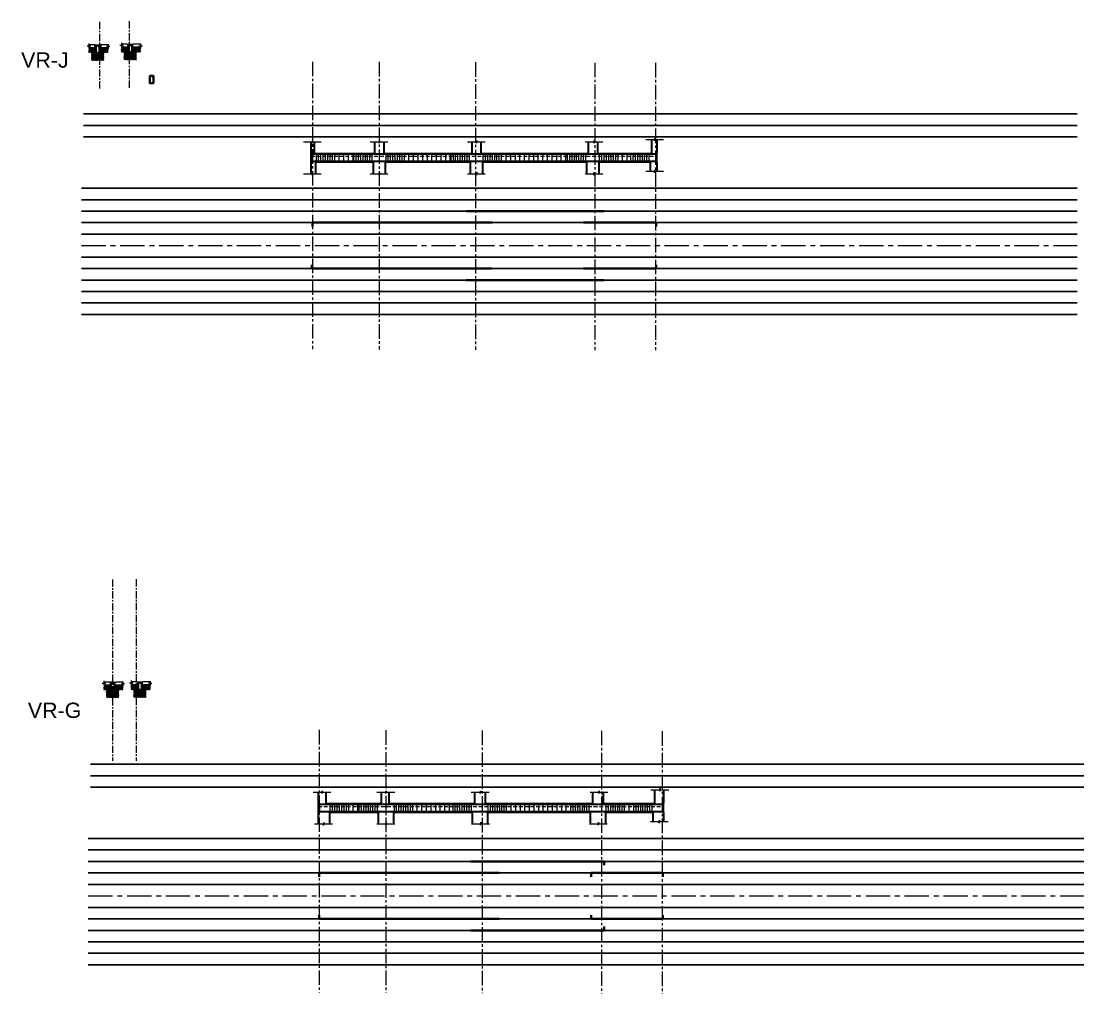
# Model space of a CAD drawing. Header units: millimetres. Extents: x 1130 to 2176, y -195 to 376.
# Drawn here: x 1978.2 to 2047.6, y 266.1 to 329.6 of the extents above; entities that cross this region are included whole.
import ezdxf

# ---------------------------------------------------------------- set-up
doc = ezdxf.new("R2010")
doc.units = ezdxf.units.MM
for name, pattern in [('AXES', [50.8, 31.75, -6.35, 6.35, -6.35]), ('CENTER2', [28.575, 19.05, -3.175, 3.175, -3.175]), ('HIDDEN', [0.375, 0.25, -0.125])]:
    doc.linetypes.add(name, pattern=pattern)
doc.layers.add('A- TEXTO 1', color=7, linetype='Continuous')
for name, color, linetype, lineweight in [('EDIS-BORDE DE LOSA', 3, 'Continuous', 9), ('EDIS-COLUMNAS SOTANO', 7, 'Continuous', 40), ('EDIS-CONCRETO BAJA RESIST', 8, 'Continuous', 9), ('EDIS-EJES COLUMNAS', 9, 'CENTER2', 15), ('EDIS-ESTRIBOS', 3, 'Continuous', 15), ('EDIS-PEDESTALES', 4, 'Continuous', 13), ('EDIS-PL-DIMENSION', 8, 'Continuous', 13), ('EDIS-REFUERZOS', 6, 'Continuous', 30), ('EDIS-REFUERZOS DETALLES', 7, 'Continuous', 40), ('EDIS-TIERRA', 8, 'Continuous', 13), ('EDIS-VIGAS RIOSTRAS', 6, 'Continuous', 13), ('Est-PL-DIMENSION', 8, 'Continuous', 13)]:
    doc.layers.add(name, color=color, linetype=linetype, lineweight=lineweight)
doc.layers.add('EDIS-VIEWPOTS', color=8, linetype='Continuous', plot=False)
doc.styles.add('style1', font='arial.ttf', dxfattribs={"height": 0.2})

# ---------------------------------------------------------------- blocks, each defined once
blk = doc.blocks.new('*U442')
at = {"layer": 'EDIS-ESTRIBOS', "linetype": 'ByBlock'}
blk.add_line((0, -0.2375), (0, 0.2375), dxfattribs=at)
blk = doc.blocks.new('*U443')
at = {"layer": 'EDIS-PL-DIMENSION', "color": 0, "linetype": 'ByBlock', "lineweight": -2, "transparency": 16777216}
for p in [(1997.435, 320.704), (1997.585, 320.704), (1997.735, 320.704), (1997.885, 320.704), (1998.035, 320.704), (1998.185, 320.704), (1998.335, 320.704), (1998.485, 320.704), (1998.635, 320.704)]:
    blk.add_blockref('*U442', p, dxfattribs=at)
blk = doc.blocks.new('*U445')
at = {"layer": 'EDIS-ESTRIBOS', "linetype": 'ByBlock'}
blk.add_line((0, -0.2375), (0, 0.2375), dxfattribs=at)
blk = doc.blocks.new('*U444')
at = {"layer": 'EDIS-PL-DIMENSION', "color": 0, "linetype": 'ByBlock', "lineweight": -2, "transparency": 16777216}
for p in [(1997.435, 320.704), (1997.585, 320.704), (1997.735, 320.704), (1997.885, 320.704), (1998.035, 320.704), (1998.185, 320.704), (1998.335, 320.704), (1998.485, 320.704), (1998.635, 320.704)]:
    blk.add_blockref('*U445', p, dxfattribs=at)
blk = doc.blocks.new('*U447')
at = {"layer": 'EDIS-ESTRIBOS', "linetype": 'ByBlock'}
blk.add_line((0, -0.2375), (0, 0.2375), dxfattribs=at)
blk = doc.blocks.new('*U446')
at = {"layer": 'EDIS-PL-DIMENSION', "color": 0, "linetype": 'ByBlock', "lineweight": -2, "transparency": 16777216}
for p in [(1997.435, 320.704), (1997.585, 320.704), (1997.735, 320.704), (1997.885, 320.704), (1998.035, 320.704), (1998.185, 320.704), (1998.335, 320.704), (1998.485, 320.704), (1998.635, 320.704)]:
    blk.add_blockref('*U447', p, dxfattribs=at)
blk = doc.blocks.new('*U449')
at = {"layer": 'EDIS-ESTRIBOS', "linetype": 'ByBlock'}
blk.add_line((0, -0.2375), (0, 0.2375), dxfattribs=at)
blk = doc.blocks.new('*U448')
at = {"layer": 'EDIS-PL-DIMENSION', "color": 0, "linetype": 'ByBlock', "lineweight": -2, "transparency": 16777216}
for p in [(1997.435, 320.704), (1997.585, 320.704), (1997.735, 320.704), (1997.885, 320.704), (1998.035, 320.704), (1998.185, 320.704), (1998.335, 320.704), (1998.485, 320.704), (1998.635, 320.704)]:
    blk.add_blockref('*U449', p, dxfattribs=at)
blk = doc.blocks.new('*U451')
at = {"layer": 'EDIS-ESTRIBOS', "linetype": 'ByBlock'}
blk.add_line((0, -0.2375), (0, 0.2375), dxfattribs=at)
blk = doc.blocks.new('*U450')
at = {"layer": 'EDIS-PL-DIMENSION', "color": 0, "linetype": 'ByBlock', "lineweight": -2, "transparency": 16777216}
for p in [(1997.435, 320.704), (1997.585, 320.704), (1997.735, 320.704), (1997.885, 320.704), (1998.035, 320.704), (1998.185, 320.704), (1998.335, 320.704), (1998.485, 320.704), (1998.635, 320.704)]:
    blk.add_blockref('*U451', p, dxfattribs=at)
blk = doc.blocks.new('*U453')
at = {"layer": 'EDIS-ESTRIBOS', "linetype": 'ByBlock'}
blk.add_line((0, -0.2375), (0, 0.2375), dxfattribs=at)
blk = doc.blocks.new('*U452')
at = {"layer": 'EDIS-PL-DIMENSION', "color": 0, "linetype": 'ByBlock', "lineweight": -2, "transparency": 16777216}
for p in [(1997.435, 320.704), (1997.585, 320.704), (1997.735, 320.704), (1997.885, 320.704), (1998.035, 320.704), (1998.185, 320.704), (1998.335, 320.704), (1998.485, 320.704), (1998.635, 320.704)]:
    blk.add_blockref('*U453', p, dxfattribs=at)
blk = doc.blocks.new('*U455')
at = {"layer": 'EDIS-ESTRIBOS', "linetype": 'ByBlock'}
blk.add_line((0, -0.2375), (0, 0.2375), dxfattribs=at)
blk = doc.blocks.new('*U454')
at = {"layer": 'EDIS-PL-DIMENSION', "color": 0, "linetype": 'ByBlock', "lineweight": -2, "transparency": 16777216}
for p in [(1997.435, 320.704), (1997.585, 320.704), (1997.735, 320.704), (1997.885, 320.704), (1998.035, 320.704), (1998.185, 320.704), (1998.335, 320.704), (1998.485, 320.704), (1998.635, 320.704)]:
    blk.add_blockref('*U455', p, dxfattribs=at)
blk = doc.blocks.new('*U457')
at = {"layer": 'EDIS-ESTRIBOS', "linetype": 'ByBlock'}
blk.add_line((0, -0.2375), (0, 0.2375), dxfattribs=at)
blk = doc.blocks.new('*U456')
at = {"layer": 'EDIS-PL-DIMENSION', "color": 0, "linetype": 'ByBlock', "lineweight": -2, "transparency": 16777216}
for p in [(1997.435, 320.704), (1997.585, 320.704), (1997.735, 320.704), (1997.885, 320.704), (1998.035, 320.704), (1998.185, 320.704), (1998.335, 320.704), (1998.485, 320.704), (1998.635, 320.704)]:
    blk.add_blockref('*U457', p, dxfattribs=at)
blk = doc.blocks.new('*U459')
at = {"layer": 'EDIS-ESTRIBOS', "linetype": 'ByBlock'}
blk.add_line((0, -0.2375), (0, 0.2375), dxfattribs=at)
blk = doc.blocks.new('*U458')
at = {"layer": 'EDIS-PL-DIMENSION', "color": 0, "linetype": 'ByBlock', "lineweight": -2, "transparency": 16777216}
for p in [(1997.435, 320.704), (1997.585, 320.704), (1997.735, 320.704), (1997.885, 320.704), (1998.035, 320.704), (1998.185, 320.704), (1998.335, 320.704), (1998.485, 320.704), (1998.635, 320.704)]:
    blk.add_blockref('*U459', p, dxfattribs=at)
blk = doc.blocks.new('*U495')
at = {"layer": 'EDIS-ESTRIBOS', "linetype": 'ByBlock'}
blk.add_line((0, -0.2375), (0, 0.2375), dxfattribs=at)
blk = doc.blocks.new('*U494')
at = {"layer": 'EDIS-PL-DIMENSION', "color": 0, "linetype": 'ByBlock', "lineweight": -2, "transparency": 16777216}
for p in [(1997.435, 320.704), (1997.585, 320.704), (1997.735, 320.704), (1997.885, 320.704), (1998.035, 320.704), (1998.185, 320.704), (1998.335, 320.704), (1998.485, 320.704), (1998.635, 320.704)]:
    blk.add_blockref('*U495', p, dxfattribs=at)
blk = doc.blocks.new('*U497')
at = {"layer": 'EDIS-ESTRIBOS', "linetype": 'ByBlock'}
blk.add_line((0, -0.2375), (0, 0.2375), dxfattribs=at)
blk = doc.blocks.new('*U496')
at = {"layer": 'EDIS-PL-DIMENSION', "color": 0, "linetype": 'ByBlock', "lineweight": -2, "transparency": 16777216}
for p in [(1997.435, 320.704), (1997.585, 320.704), (1997.735, 320.704), (1997.885, 320.704), (1998.035, 320.704), (1998.185, 320.704), (1998.335, 320.704), (1998.485, 320.704), (1998.635, 320.704)]:
    blk.add_blockref('*U497', p, dxfattribs=at)
blk = doc.blocks.new('*U499')
at = {"layer": 'EDIS-ESTRIBOS', "linetype": 'ByBlock'}
blk.add_line((0, -0.2375), (0, 0.2375), dxfattribs=at)
blk = doc.blocks.new('*U498')
at = {"layer": 'EDIS-PL-DIMENSION', "color": 0, "linetype": 'ByBlock', "lineweight": -2, "transparency": 16777216}
for p in [(1997.435, 320.704), (1997.585, 320.704), (1997.735, 320.704), (1997.885, 320.704), (1998.035, 320.704), (1998.185, 320.704), (1998.335, 320.704), (1998.485, 320.704), (1998.635, 320.704)]:
    blk.add_blockref('*U499', p, dxfattribs=at)
blk = doc.blocks.new('*U501')
at = {"layer": 'EDIS-ESTRIBOS', "linetype": 'ByBlock'}
blk.add_line((0, -0.2375), (0, 0.2375), dxfattribs=at)
blk = doc.blocks.new('*U500')
at = {"layer": 'EDIS-PL-DIMENSION', "color": 0, "linetype": 'ByBlock', "lineweight": -2, "transparency": 16777216}
for p in [(1997.435, 320.704), (1997.585, 320.704), (1997.735, 320.704), (1997.885, 320.704), (1998.035, 320.704), (1998.185, 320.704), (1998.335, 320.704), (1998.485, 320.704), (1998.635, 320.704)]:
    blk.add_blockref('*U501', p, dxfattribs=at)
blk = doc.blocks.new('*U574')
at = {"layer": 'EDIS-ESTRIBOS', "linetype": 'ByBlock'}
blk.add_line((0, -0.2375), (0, 0.2375), dxfattribs=at)
blk = doc.blocks.new('*U575')
at = {"layer": 'EDIS-PL-DIMENSION', "color": 0, "linetype": 'ByBlock', "lineweight": -2, "transparency": 16777216}
for p in [(1999.549, 278.211), (1999.849, 278.211), (2000.149, 278.211)]:
    blk.add_blockref('*U574', p, dxfattribs=at)
blk = doc.blocks.new('*U576')
at = {"layer": 'EDIS-ESTRIBOS', "linetype": 'ByBlock'}
blk.add_line((0, -0.238), (0, 0.237), dxfattribs=at)
blk = doc.blocks.new('*U577')
at = {"layer": 'EDIS-PL-DIMENSION', "color": 0, "linetype": 'ByBlock', "lineweight": -2, "transparency": 16777216}
for p in [(2003.733, 278.211), (2004.033, 278.211), (2004.333, 278.211), (2004.633, 278.211), (2004.933, 278.211), (2005.233, 278.211), (2005.533, 278.211), (2005.833, 278.211), (2006.133, 278.211)]:
    blk.add_blockref('*U576', p, dxfattribs=at)
blk = doc.blocks.new('*U578')
at = {"layer": 'EDIS-ESTRIBOS', "linetype": 'ByBlock'}
blk.add_line((0, -0.2375), (0, 0.2375), dxfattribs=at)
blk = doc.blocks.new('*U579')
at = {"layer": 'EDIS-PL-DIMENSION', "color": 0, "linetype": 'ByBlock', "lineweight": -2, "transparency": 16777216}
for p in [(2009.864, 278.211), (2010.164, 278.211), (2010.464, 278.211), (2010.764, 278.211), (2011.064, 278.211), (2011.364, 278.211), (2011.664, 278.211), (2011.964, 278.211), (2012.264, 278.211), (2012.564, 278.211), (2012.864, 278.211), (2013.164, 278.211), (2013.464, 278.211), (2013.764, 278.211), (2014.064, 278.211)]:
    blk.add_blockref('*U578', p, dxfattribs=at)
blk = doc.blocks.new('*U581')
at = {"layer": 'EDIS-ESTRIBOS', "linetype": 'ByBlock'}
blk.add_line((0, -0.2375), (0, 0.2375), dxfattribs=at)
blk = doc.blocks.new('*U580')
at = {"layer": 'EDIS-PL-DIMENSION', "color": 0, "linetype": 'ByBlock', "lineweight": -2, "transparency": 16777216}
for p in [(1997.435, 320.704), (1997.585, 320.704), (1997.735, 320.704), (1997.885, 320.704), (1998.035, 320.704), (1998.185, 320.704), (1998.335, 320.704), (1998.485, 320.704), (1998.635, 320.704)]:
    blk.add_blockref('*U581', p, dxfattribs=at)
blk = doc.blocks.new('*U583')
at = {"layer": 'EDIS-ESTRIBOS', "linetype": 'ByBlock'}
blk.add_line((0, -0.2375), (0, 0.2375), dxfattribs=at)
blk = doc.blocks.new('*U582')
at = {"layer": 'EDIS-PL-DIMENSION', "color": 0, "linetype": 'ByBlock', "lineweight": -2, "transparency": 16777216}
for p in [(1997.435, 320.704), (1997.585, 320.704), (1997.735, 320.704), (1997.885, 320.704), (1998.035, 320.704), (1998.185, 320.704), (1998.335, 320.704), (1998.485, 320.704), (1998.635, 320.704)]:
    blk.add_blockref('*U583', p, dxfattribs=at)
blk = doc.blocks.new('*U585')
at = {"layer": 'EDIS-ESTRIBOS', "linetype": 'ByBlock'}
blk.add_line((0, -0.2375), (0, 0.2375), dxfattribs=at)
blk = doc.blocks.new('*U584')
at = {"layer": 'EDIS-PL-DIMENSION', "color": 0, "linetype": 'ByBlock', "lineweight": -2, "transparency": 16777216}
for p in [(1997.435, 320.704), (1997.585, 320.704), (1997.735, 320.704), (1997.885, 320.704), (1998.035, 320.704), (1998.185, 320.704), (1998.335, 320.704), (1998.485, 320.704), (1998.635, 320.704)]:
    blk.add_blockref('*U585', p, dxfattribs=at)
blk = doc.blocks.new('*U586')
at = {"layer": 'EDIS-ESTRIBOS', "linetype": 'ByBlock'}
blk.add_line((0, -0.238), (0, 0.237), dxfattribs=at)
blk = doc.blocks.new('*U587')
at = {"layer": 'EDIS-PL-DIMENSION', "color": 0, "linetype": 'ByBlock', "lineweight": -2, "transparency": 16777216}
for p in [(1998.635, 320.704), (1998.935, 320.704), (1999.235, 320.704), (1999.535, 320.704), (1999.835, 320.704)]:
    blk.add_blockref('*U586', p, dxfattribs=at)
blk = doc.blocks.new('*U588')
at = {"layer": 'EDIS-ESTRIBOS', "linetype": 'ByBlock'}
blk.add_line((0, -0.238), (0, 0.237), dxfattribs=at)
blk = doc.blocks.new('*U589')
at = {"layer": 'EDIS-PL-DIMENSION', "color": 0, "linetype": 'ByBlock', "lineweight": -2, "transparency": 16777216}
for p in [(2003.187, 320.704), (2003.487, 320.704), (2003.787, 320.704), (2004.087, 320.704), (2004.387, 320.704), (2004.687, 320.704), (2004.987, 320.704), (2005.287, 320.704), (2005.587, 320.704), (2005.887, 320.704), (2006.187, 320.704)]:
    blk.add_blockref('*U588', p, dxfattribs=at)
blk = doc.blocks.new('*U590')
at = {"layer": 'EDIS-ESTRIBOS', "linetype": 'ByBlock'}
blk.add_line((0, -0.245), (0, 0.237), dxfattribs=at)
blk = doc.blocks.new('*U591')
at = {"layer": 'EDIS-PL-DIMENSION', "color": 0, "linetype": 'ByBlock', "lineweight": -2, "transparency": 16777216}
for p in [(2009.537, 320.704), (2009.837, 320.704), (2010.137, 320.704), (2010.437, 320.704), (2010.737, 320.704), (2011.037, 320.704), (2011.337, 320.704), (2011.637, 320.704), (2011.937, 320.704), (2012.237, 320.704), (2012.537, 320.704), (2012.837, 320.704), (2013.137, 320.704), (2013.437, 320.704), (2013.737, 320.704)]:
    blk.add_blockref('*U590', p, dxfattribs=at)
blk = doc.blocks.new('*U592')
at = {"layer": 'EDIS-ESTRIBOS', "linetype": 'ByBlock'}
blk.add_line((0, -0.2375), (0, 0.2375), dxfattribs=at)
blk = doc.blocks.new('*U593')
at = {"layer": 'EDIS-PL-DIMENSION', "color": 0, "linetype": 'ByBlock', "lineweight": -2, "transparency": 16777216}
for p in [(2017.143, 320.704), (2017.443, 320.704), (2017.743, 320.704)]:
    blk.add_blockref('*U592', p, dxfattribs=at)

msp = doc.modelspace()

# ---------------------------------------------------------------- hatches: boundary and pattern name
at = {"layer": 'EDIS-CONCRETO BAJA RESIST'}
h = msp.add_hatch(dxfattribs=at)
h.set_pattern_fill('AR-CONC', color=256, scale=0.00065)
h.set_pattern_definition([(50, (0, -0.21715), (0.118420035, -0.0103604056), [0.0123825, -0.1362075]), (355, (0, -0.21715), (-0.022908224, 0.1241869494), [0.009906, -0.10896638]), (100.451445, (0.00987, -0.21802), (0.0955118106, 0.113826539), [0.010523506, -0.115758659]), (46.1842, (0, -0.18413), (0.176201377, -0.027327513), [0.01857375, -0.20431125]), (96.635558, (0.01468, -0.18641), (0.154312687, 0.160826981), [0.015785265, -0.173638145]), (351.184151, (0, -0.18413), (0.154312687, 0.160826981), [0.014858979, -0.163448826]), (21, (0.01651, -0.19239), (0.0985493543, -0.066472379), [0.0123825, -0.1362075]), (326, (0.01651, -0.19239), (0.0401713184, 0.119722178), [0.009906, -0.108966]), (71.451445, (0.02472, -0.19793), (0.1387206725, 0.0532498), [0.010523506, -0.1157584594]), (37.5, (0, -0.217154), (0.0020075921, 0.0549607753), [0, -0.1076452, 0, -0.110617, 0, -0.10937875]), (7.5, (0, -0.217154), (0.0434327806, 0.0651173736), [0, -0.0630682, 0, -0.1051687, 0, -0.04168775]), (327.5, (-0.036817, -0.217154), (0.0881338869, -0.0037236836), [0, -0.041275, 0, -0.128778, 0, -0.1708785]), (317.5, (-0.05333, -0.217154), (0.096283968, 0.0165272192), [0, -0.0536575, 0, -0.0855218, 0, -0.1213485])])
h.paths.add_polyline_path([(1982.954, 327.751), (1982.954, 327.851), (1982.578, 327.851), (1982.578, 327.751)])
h.paths.add_polyline_path([(1983.83, 327.751), (1983.83, 327.851), (1983.354, 327.851), (1983.354, 327.751)])
h = msp.add_hatch(dxfattribs=at)
h.set_pattern_fill('AR-CONC', color=256, scale=0.00065)
h.set_pattern_definition([(50, (2.12252, -0.17778), (0.118420035, -0.0103604056), [0.0123825, -0.1362075]), (355, (2.12252, -0.17778), (-0.022908224, 0.1241869494), [0.009906, -0.10896638]), (100.451445, (2.13239, -0.17864), (0.0955118106, 0.113826539), [0.010523506, -0.115758659]), (46.1842, (2.12252, -0.14476), (0.176201377, -0.027327513), [0.01857375, -0.20431125]), (96.635558, (2.1372, -0.14704), (0.154312687, 0.160826981), [0.015785265, -0.173638145]), (351.184151, (2.12252, -0.14476), (0.154312687, 0.160826981), [0.014858979, -0.163448826]), (21, (2.13903, -0.15301), (0.0985493543, -0.066472379), [0.0123825, -0.1362075]), (326, (2.13903, -0.15301), (0.0401713184, 0.119722178), [0.009906, -0.108966]), (71.451445, (2.14724, -0.15855), (0.1387206725, 0.0532498), [0.010523506, -0.1157584594]), (37.5, (2.12252, -0.17778), (0.0020075921, 0.0549607753), [0, -0.1076452, 0, -0.110617, 0, -0.10937875]), (7.5, (2.12252, -0.17778), (0.0434327806, 0.0651173736), [0, -0.0630682, 0, -0.1051687, 0, -0.04168775]), (327.5, (2.085704, -0.17778), (0.0881338869, -0.0037236836), [0, -0.041275, 0, -0.128778, 0, -0.1708785]), (317.5, (2.06919, -0.17778), (0.096283968, 0.0165272192), [0, -0.0536575, 0, -0.0855218, 0, -0.1213485])])
h.paths.add_polyline_path([(1985.076, 327.79), (1985.076, 327.89), (1984.701, 327.89), (1984.701, 327.79)])
h.paths.add_polyline_path([(1985.953, 327.79), (1985.953, 327.89), (1985.476, 327.89), (1985.476, 327.79)])
h = msp.add_hatch(dxfattribs=at)
h.set_pattern_fill('AR-CONC', color=256, scale=0.00065)
h.set_pattern_definition([(50, (0, -0.10918), (0.118420035, -0.0103604056), [0.0123825, -0.1362075]), (355, (0, -0.10918), (-0.022908224, 0.1241869494), [0.009906, -0.10896638]), (100.451445, (0.00987, -0.11005), (0.0955118106, 0.113826539), [0.010523506, -0.115758659]), (46.1842, (0, -0.07616), (0.176201377, -0.027327513), [0.01857375, -0.20431125]), (96.635558, (0.01468, -0.07844), (0.154312687, 0.160826981), [0.015785265, -0.173638145]), (351.184151, (0, -0.07616), (0.154312687, 0.160826981), [0.014858979, -0.163448826]), (21, (0.01651, -0.08442), (0.0985493543, -0.066472379), [0.0123825, -0.1362075]), (326, (0.01651, -0.08442), (0.0401713184, 0.119722178), [0.009906, -0.108966]), (71.451445, (0.02472, -0.08996), (0.1387206725, 0.0532498), [0.010523506, -0.1157584594]), (37.5, (0, -0.109185), (0.0020075921, 0.0549607753), [0, -0.1076452, 0, -0.110617, 0, -0.10937875]), (7.5, (0, -0.109185), (0.0434327806, 0.0651173736), [0, -0.0630682, 0, -0.1051687, 0, -0.04168775]), (327.5, (-0.036817, -0.109185), (0.0881338869, -0.0037236836), [0, -0.041275, 0, -0.128778, 0, -0.1708785]), (317.5, (-0.05333, -0.109185), (0.096283968, 0.0165272192), [0, -0.0536575, 0, -0.0855218, 0, -0.1213485])])
h.paths.add_polyline_path([(1983.354, 327.359), (1983.354, 327.459), (1982.954, 327.459), (1982.954, 327.359)])
h = msp.add_hatch(dxfattribs=at)
h.set_pattern_fill('AR-CONC', color=256, scale=0.00065)
h.set_pattern_definition([(50, (2.12252, -0.06981), (0.118420035, -0.0103604056), [0.0123825, -0.1362075]), (355, (2.12252, -0.06981), (-0.022908224, 0.1241869494), [0.009906, -0.10896638]), (100.451445, (2.13239, -0.07067), (0.0955118106, 0.113826539), [0.010523506, -0.115758659]), (46.1842, (2.12252, -0.03679), (0.176201377, -0.027327513), [0.01857375, -0.20431125]), (96.635558, (2.1372, -0.03907), (0.154312687, 0.160826981), [0.015785265, -0.173638145]), (351.184151, (2.12252, -0.03679), (0.154312687, 0.160826981), [0.014858979, -0.163448826]), (21, (2.13903, -0.04504), (0.0985493543, -0.066472379), [0.0123825, -0.1362075]), (326, (2.13903, -0.04504), (0.0401713184, 0.119722178), [0.009906, -0.108966]), (71.451445, (2.14724, -0.05058), (0.1387206725, 0.0532498), [0.010523506, -0.1157584594]), (37.5, (2.12252, -0.06981), (0.0020075921, 0.0549607753), [0, -0.1076452, 0, -0.110617, 0, -0.10937875]), (7.5, (2.12252, -0.06981), (0.0434327806, 0.0651173736), [0, -0.0630682, 0, -0.1051687, 0, -0.04168775]), (327.5, (2.085704, -0.06981), (0.0881338869, -0.0037236836), [0, -0.041275, 0, -0.128778, 0, -0.1708785]), (317.5, (2.06919, -0.06981), (0.096283968, 0.0165272192), [0, -0.0536575, 0, -0.0855218, 0, -0.1213485])])
h.paths.add_polyline_path([(1985.476, 327.398), (1985.476, 327.498), (1985.076, 327.498), (1985.076, 327.398)])
h = msp.add_hatch(dxfattribs=at)
h.set_pattern_fill('AR-CONC', color=256, scale=0.00065)
h.set_pattern_definition([(50, (0.97173, -41.86009), (0.118420035, -0.0103604056), [0.0123825, -0.1362075]), (355, (0.97173, -41.86009), (-0.022908224, 0.1241869494), [0.009906, -0.10896638]), (100.451445, (0.9816, -41.86095), (0.0955118106, 0.113826539), [0.010523506, -0.115758659]), (46.1842, (0.97173, -41.82707), (0.176201377, -0.027327513), [0.01857375, -0.20431125]), (96.635558, (0.98641, -41.82935), (0.154312687, 0.160826981), [0.015785265, -0.173638145]), (351.184151, (0.97173, -41.82707), (0.154312687, 0.160826981), [0.014858979, -0.163448826]), (21, (0.98824, -41.83532), (0.0985493543, -0.066472379), [0.0123825, -0.1362075]), (326, (0.98824, -41.83532), (0.0401713184, 0.119722178), [0.009906, -0.108966]), (71.451445, (0.99645, -41.84086), (0.1387206725, 0.0532498), [0.010523506, -0.1157584594]), (37.5, (0.971727, -41.86009), (0.0020075921, 0.0549607753), [0, -0.1076452, 0, -0.110617, 0, -0.10937875]), (7.5, (0.97173, -41.86009), (0.0434327806, 0.0651173736), [0, -0.0630682, 0, -0.1051687, 0, -0.04168775]), (327.5, (0.93491, -41.86009), (0.0881338869, -0.0037236836), [0, -0.041275, 0, -0.128778, 0, -0.1708785]), (317.5, (0.9184, -41.86009), (0.096283968, 0.0165272192), [0, -0.0536575, 0, -0.0855218, 0, -0.1213485])])
h.paths.add_polyline_path([(1983.926, 286.108), (1983.926, 286.208), (1983.55, 286.208), (1983.55, 286.108)])
h.paths.add_polyline_path([(1984.802, 286.108), (1984.802, 286.208), (1984.326, 286.208), (1984.326, 286.108)])
h = msp.add_hatch(dxfattribs=at)
h.set_pattern_fill('AR-CONC', color=256, scale=0.00065)
h.set_pattern_definition([(50, (2.75584, -41.84744), (0.118420035, -0.0103604056), [0.0123825, -0.1362075]), (355, (2.75584, -41.84744), (-0.022908224, 0.1241869494), [0.009906, -0.10896638]), (100.451445, (2.7657, -41.84831), (0.0955118106, 0.113826539), [0.010523506, -0.115758659]), (46.1842, (2.75584, -41.81442), (0.176201377, -0.027327513), [0.01857375, -0.20431125]), (96.635558, (2.77052, -41.8167), (0.154312687, 0.160826981), [0.015785265, -0.173638145]), (351.184151, (2.75584, -41.81442), (0.154312687, 0.160826981), [0.014858979, -0.163448826]), (21, (2.77235, -41.82268), (0.0985493543, -0.066472379), [0.0123825, -0.1362075]), (326, (2.77235, -41.82268), (0.0401713184, 0.119722178), [0.009906, -0.108966]), (71.451445, (2.78056, -41.82822), (0.1387206725, 0.0532498), [0.010523506, -0.1157584594]), (37.5, (2.755837, -41.847443), (0.0020075921, 0.0549607753), [0, -0.1076452, 0, -0.110617, 0, -0.10937875]), (7.5, (2.755837, -41.847443), (0.0434327806, 0.0651173736), [0, -0.0630682, 0, -0.1051687, 0, -0.04168775]), (327.5, (2.71902, -41.847443), (0.0881338869, -0.0037236836), [0, -0.041275, 0, -0.128778, 0, -0.1708785]), (317.5, (2.70251, -41.84744), (0.096283968, 0.0165272192), [0, -0.0536575, 0, -0.0855218, 0, -0.1213485])])
h.paths.add_polyline_path([(1985.71, 286.12), (1985.71, 286.22), (1985.334, 286.22), (1985.334, 286.12)])
h.paths.add_polyline_path([(1986.586, 286.12), (1986.586, 286.22), (1986.11, 286.22), (1986.11, 286.12)])
h = msp.add_hatch(dxfattribs=at)
h.set_pattern_fill('AR-CONC', color=256, scale=0.00065)
h.set_pattern_definition([(50, (0.97173, -41.75212), (0.118420035, -0.0103604056), [0.0123825, -0.1362075]), (355, (0.97173, -41.75212), (-0.022908224, 0.1241869494), [0.009906, -0.10896638]), (100.451445, (0.9816, -41.75298), (0.0955118106, 0.113826539), [0.010523506, -0.115758659]), (46.1842, (0.97173, -41.7191), (0.176201377, -0.027327513), [0.01857375, -0.20431125]), (96.635558, (0.98641, -41.72138), (0.154312687, 0.160826981), [0.015785265, -0.173638145]), (351.184151, (0.97173, -41.7191), (0.154312687, 0.160826981), [0.014858979, -0.163448826]), (21, (0.98824, -41.72736), (0.0985493543, -0.066472379), [0.0123825, -0.1362075]), (326, (0.98824, -41.72736), (0.0401713184, 0.119722178), [0.009906, -0.108966]), (71.451445, (0.99645, -41.7329), (0.1387206725, 0.0532498), [0.010523506, -0.1157584594]), (37.5, (0.971727, -41.75212), (0.0020075921, 0.0549607753), [0, -0.1076452, 0, -0.110617, 0, -0.10937875]), (7.5, (0.97173, -41.75212), (0.0434327806, 0.0651173736), [0, -0.0630682, 0, -0.1051687, 0, -0.04168775]), (327.5, (0.93491, -41.75212), (0.0881338869, -0.0037236836), [0, -0.041275, 0, -0.128778, 0, -0.1708785]), (317.5, (0.9184, -41.75212), (0.096283968, 0.0165272192), [0, -0.0536575, 0, -0.0855218, 0, -0.1213485])])
h.paths.add_polyline_path([(1984.326, 285.716), (1984.326, 285.816), (1983.926, 285.816), (1983.926, 285.716)])
h = msp.add_hatch(dxfattribs=at)
h.set_pattern_fill('AR-CONC', color=256, scale=0.00065)
h.set_pattern_definition([(50, (2.75584, -41.73947), (0.118420035, -0.0103604056), [0.0123825, -0.1362075]), (355, (2.75584, -41.73947), (-0.022908224, 0.1241869494), [0.009906, -0.10896638]), (100.451445, (2.7657, -41.74034), (0.0955118106, 0.113826539), [0.010523506, -0.115758659]), (46.1842, (2.75584, -41.70645), (0.176201377, -0.027327513), [0.01857375, -0.20431125]), (96.635558, (2.77052, -41.70873), (0.154312687, 0.160826981), [0.015785265, -0.173638145]), (351.184151, (2.75584, -41.70645), (0.154312687, 0.160826981), [0.014858979, -0.163448826]), (21, (2.77235, -41.71471), (0.0985493543, -0.066472379), [0.0123825, -0.1362075]), (326, (2.77235, -41.71471), (0.0401713184, 0.119722178), [0.009906, -0.108966]), (71.451445, (2.78056, -41.72025), (0.1387206725, 0.0532498), [0.010523506, -0.1157584594]), (37.5, (2.755837, -41.739474), (0.0020075921, 0.0549607753), [0, -0.1076452, 0, -0.110617, 0, -0.10937875]), (7.5, (2.755837, -41.739474), (0.0434327806, 0.0651173736), [0, -0.0630682, 0, -0.1051687, 0, -0.04168775]), (327.5, (2.71902, -41.739474), (0.0881338869, -0.0037236836), [0, -0.041275, 0, -0.128778, 0, -0.1708785]), (317.5, (2.70251, -41.739474), (0.096283968, 0.0165272192), [0, -0.0536575, 0, -0.0855218, 0, -0.1213485])])
h.paths.add_polyline_path([(1986.11, 285.728), (1986.11, 285.828), (1985.71, 285.828), (1985.71, 285.728)])
at = {"layer": 'EDIS-TIERRA'}
h = msp.add_hatch(dxfattribs=at)
h.set_pattern_fill('EARTH', color=256, scale=0.01, angle=45)
h.set_pattern_definition([(45, (0, -0.217154), (0, 0.0898025612), [0.0635, -0.0635]), (45, (-0.01684, -0.200316), (0, 0.0898025612), [0.0635, -0.0635]), (45, (-0.033676, -0.18348), (0, 0.0898025612), [0.0635, -0.0635]), (135, (-0.033676, -0.17225), (-0.0898025612, 0), [0.0635, -0.0635]), (135, (-0.01684, -0.155415), (-0.0898025612, 0), [0.0635, -0.0635]), (135, (0, -0.13858), (-0.0898025612, 0), [0.0635, -0.0635])])
h.paths.add_polyline_path([(1983.554, 327.551), (1983.83, 327.551), (1983.83, 327.751), (1983.354, 327.751), (1983.354, 327.351), (1983.354, 327.353), (1982.954, 327.353), (1982.954, 327.351), (1982.954, 327.751), (1982.578, 327.751), (1982.578, 327.551), (1982.754, 327.551), (1982.754, 327.051), (1983.554, 327.051)])
h = msp.add_hatch(dxfattribs=at)
h.set_pattern_fill('EARTH', color=256, scale=0.01, angle=45)
h.set_pattern_definition([(45, (2.12252, -0.17778), (0, 0.0898025612), [0.0635, -0.0635]), (45, (2.10568, -0.16094), (0, 0.0898025612), [0.0635, -0.0635]), (45, (2.088845, -0.1441), (0, 0.0898025612), [0.0635, -0.0635]), (135, (2.088845, -0.13288), (-0.0898025612, 0), [0.0635, -0.0635]), (135, (2.10568, -0.11604), (-0.0898025612, 0), [0.0635, -0.0635]), (135, (2.12252, -0.0992), (-0.0898025612, 0), [0.0635, -0.0635])])
h.paths.add_polyline_path([(1985.676, 327.59), (1985.953, 327.59), (1985.953, 327.79), (1985.476, 327.79), (1985.476, 327.39), (1985.476, 327.393), (1985.076, 327.393), (1985.076, 327.39), (1985.076, 327.79), (1984.701, 327.79), (1984.701, 327.59), (1984.876, 327.59), (1984.876, 327.09), (1985.676, 327.09)])
h = msp.add_hatch(dxfattribs=at)
h.set_pattern_fill('EARTH', color=256, scale=0.01, angle=45)
h.set_pattern_definition([(45, (0.97173, -41.86009), (0, 0.0898025612), [0.0635, -0.0635]), (45, (0.95489, -41.84325), (0, 0.0898025612), [0.0635, -0.0635]), (45, (0.93805, -41.826414), (0, 0.0898025612), [0.0635, -0.0635]), (135, (0.93805, -41.81519), (-0.0898025612, 0), [0.0635, -0.0635]), (135, (0.95489, -41.79835), (-0.0898025612, 0), [0.0635, -0.0635]), (135, (0.97173, -41.78151), (-0.0898025612, 0), [0.0635, -0.0635])])
h.paths.add_polyline_path([(1984.526, 285.908), (1984.802, 285.908), (1984.802, 286.108), (1984.326, 286.108), (1984.326, 285.708), (1984.326, 285.71), (1983.926, 285.71), (1983.926, 285.708), (1983.926, 286.108), (1983.55, 286.108), (1983.55, 285.908), (1983.726, 285.908), (1983.726, 285.408), (1984.526, 285.408)])
h = msp.add_hatch(dxfattribs=at)
h.set_pattern_fill('EARTH', color=256, scale=0.01, angle=45)
h.set_pattern_definition([(45, (2.75584, -41.847443), (0, 0.0898025612), [0.0635, -0.0635]), (45, (2.739, -41.830605), (0, 0.0898025612), [0.0635, -0.0635]), (45, (2.72216, -41.81377), (0, 0.0898025612), [0.0635, -0.0635]), (135, (2.72216, -41.80254), (-0.0898025612, 0), [0.0635, -0.0635]), (135, (2.739, -41.785704), (-0.0898025612, 0), [0.0635, -0.0635]), (135, (2.75584, -41.768866), (-0.0898025612, 0), [0.0635, -0.0635])])
h.paths.add_polyline_path([(1986.31, 285.92), (1986.586, 285.92), (1986.586, 286.12), (1986.11, 286.12), (1986.11, 285.72), (1986.11, 285.723), (1985.71, 285.723), (1985.71, 285.72), (1985.71, 286.12), (1985.334, 286.12), (1985.334, 285.92), (1985.51, 285.92), (1985.51, 285.42), (1986.31, 285.42)])

# ---------------------------------------------------------------- linework, layer by layer
at = {"layer": 'EDIS-BORDE DE LOSA'}
for p, q in [((1982.954, 328.068), (1982.578, 328.068)), ((1982.954, 327.868), (1982.578, 327.868)), ((1983.83, 328.068), (1983.354, 328.068)), ((1983.83, 327.868), (1983.354, 327.868)), ((1985.076, 328.107), (1984.701, 328.107)), ((1985.076, 327.907), (1984.701, 327.907)), ((1985.953, 328.107), (1985.476, 328.107)), ((1985.953, 327.907), (1985.476, 327.907)), ((1983.926, 286.425), (1983.55, 286.425)), ((1983.926, 286.225), (1983.55, 286.225)), ((1984.802, 286.425), (1984.326, 286.425)), ((1984.802, 286.225), (1984.326, 286.225)), ((1985.71, 286.438), (1985.334, 286.438)), ((1985.71, 286.238), (1985.334, 286.238)), ((1986.586, 286.438), (1986.11, 286.438)), ((1986.586, 286.238), (1986.11, 286.238))]:
    msp.add_line(p, q, dxfattribs=at)
at = {"layer": 'EDIS-BORDE DE LOSA', "linetype": 'HIDDEN'}
for p, q in [((1997.085, 320.792), (2019.685, 320.792)), ((1997.549, 278.298), (2020.125, 278.298))]:
    msp.add_line(p, q, dxfattribs=at)
at = {"layer": 'EDIS-COLUMNAS SOTANO', "lineweight": 35}
for p, q in [((1997.085, 321.724), (1997.085, 320.392)), ((1997.285, 321.724), (1997.285, 320.992)), ((2001.237, 321.724), (2001.237, 320.992)), ((2001.837, 321.724), (2001.837, 320.992)), ((2007.587, 321.724), (2007.587, 320.992)), ((2008.187, 321.724), (2008.187, 320.992)), ((2015.193, 321.724), (2015.193, 320.992)), ((2015.793, 321.724), (2015.793, 320.992)), ((2019.335, 321.878), (2019.335, 320.992)), ((2019.685, 321.878), (2019.685, 320.992)), ((1997.549, 279.23), (1997.549, 277.898)), ((1998.049, 279.23), (1998.049, 278.498)), ((2001.679, 279.23), (2001.679, 278.498)), ((2002.179, 279.23), (2002.179, 278.498)), ((2007.764, 279.23), (2007.764, 278.498)), ((2008.464, 279.23), (2008.464, 278.498)), ((2015.471, 279.23), (2015.471, 278.498)), ((2016.171, 279.23), (2016.171, 278.498)), ((2019.525, 279.384), (2019.525, 278.498)), ((2020.125, 279.384), (2020.125, 278.498))]:
    msp.add_line(p, q, dxfattribs=at)
at = {"layer": 'EDIS-CONCRETO BAJA RESIST'}
for p, q in [((1982.954, 327.751), (1982.578, 327.751)), ((1983.83, 327.751), (1983.354, 327.751)), ((1985.076, 327.79), (1984.701, 327.79)), ((1985.953, 327.79), (1985.476, 327.79)), ((1983.354, 327.353), (1982.954, 327.353)), ((1985.476, 327.393), (1985.076, 327.393)), ((1983.926, 286.108), (1983.55, 286.108)), ((1984.802, 286.108), (1984.326, 286.108)), ((1985.71, 286.12), (1985.334, 286.12)), ((1986.586, 286.12), (1986.11, 286.12)), ((1984.326, 285.71), (1983.926, 285.71)), ((1986.11, 285.723), (1985.71, 285.723))]:
    msp.add_line(p, q, dxfattribs=at)
at = {"layer": 'EDIS-EJES COLUMNAS', "ltscale": 0.025}
for p, q in [((1983.264, 329.563), (1983.264, 325.118)), ((1985.216, 329.603), (1985.216, 325.157)), ((1984.126, 293.13), (1984.126, 281.272)), ((1985.67, 293.143), (1985.67, 281.284))]:
    msp.add_line(p, q, dxfattribs=at)
at = {"layer": 'EDIS-EJES COLUMNAS', "ltscale": 0.05}
for p, q in [((1997.185, 326.959), (1997.185, 308.178)), ((2001.54, 326.944), (2001.54, 308.163)), ((2007.84, 326.921), (2007.84, 308.141)), ((2015.622, 326.894), (2015.622, 308.113)), ((2019.597, 326.88), (2019.597, 308.099)), ((1997.624, 283.295), (1997.624, 266.133)), ((2001.979, 283.28), (2001.979, 266.117)), ((2008.279, 283.258), (2008.279, 266.095)), ((2016.061, 283.23), (2016.061, 266.068)), ((2020.036, 283.216), (2020.036, 266.054))]:
    msp.add_line(p, q, dxfattribs=at)
at = {"layer": 'EDIS-EJES COLUMNAS', "color": 8, "linetype": 'AXES', "lineweight": 0, "ltscale": 0.05}
for p, q in [((1982.09, 314.942), (2047.131, 314.942)), ((1982.53, 272.448), (2047.57, 272.448))]:
    msp.add_line(p, q, dxfattribs=at)
at = {"layer": 'EDIS-ESTRIBOS', "linetype": 'ByBlock'}
for p, q in [((1998.635, 320.467), (1998.635, 320.942)), ((2001.087, 320.467), (2001.087, 320.942)), ((2001.987, 320.467), (2001.987, 320.942)), ((2003.187, 320.467), (2003.187, 320.942)), ((2007.437, 320.467), (2007.437, 320.942)), ((2008.337, 320.467), (2008.337, 320.942)), ((2009.537, 320.467), (2009.537, 320.942)), ((2017.143, 320.467), (2017.143, 320.942)), ((1998.349, 277.973), (1998.349, 278.448)), ((2001.433, 277.973), (2001.433, 278.448)), ((2002.533, 277.973), (2002.533, 278.448)), ((2007.565, 277.973), (2007.565, 278.448)), ((2008.664, 277.973), (2008.664, 278.448)), ((2017.571, 277.973), (2017.571, 278.448)), ((2017.871, 277.973), (2017.871, 278.448)), ((2019.376, 277.973), (2019.376, 278.448))]:
    msp.add_line(p, q, dxfattribs=at)
at = {"layer": 'EDIS-PEDESTALES', "lineweight": 35}
for p, q in [((1997.085, 320.392), (1997.085, 319.642)), ((1997.385, 320.392), (1997.385, 319.642)), ((2001.137, 320.392), (2001.137, 319.66)), ((2001.937, 320.392), (2001.937, 319.66)), ((2007.487, 320.392), (2007.487, 319.66)), ((2008.287, 320.392), (2008.287, 319.66)), ((2015.093, 320.392), (2015.093, 319.66)), ((2015.893, 320.392), (2015.893, 319.66)), ((2019.235, 320.392), (2019.235, 319.796)), ((2019.685, 320.392), (2019.685, 319.796)), ((1997.549, 277.898), (1997.549, 277.148)), ((1998.299, 277.898), (1998.299, 277.148)), ((2001.483, 277.898), (2001.483, 277.166)), ((2002.483, 277.898), (2002.483, 277.166)), ((2007.614, 277.898), (2007.614, 277.166)), ((2008.614, 277.898), (2008.614, 277.166)), ((2015.321, 277.898), (2015.321, 277.166)), ((2016.321, 277.898), (2016.321, 277.166)), ((2019.425, 277.898), (2019.425, 277.303)), ((2020.125, 277.898), (2020.125, 277.303))]:
    msp.add_line(p, q, dxfattribs=at)
at = {"layer": 'EDIS-PL-DIMENSION'}
for p, q in [((1983.354, 327.351), (1983.354, 327.251)), ((1985.476, 327.39), (1985.476, 327.29)), ((1984.326, 285.708), (1984.326, 285.608)), ((1986.11, 285.72), (1986.11, 285.62))]:
    msp.add_line(p, q, dxfattribs=at)
at = {"layer": 'EDIS-REFUERZOS', "linetype": 'ByBlock'}
for p, q in [((1997.135, 320.942), (1997.135, 320.467)), ((1997.135, 320.942), (2019.635, 320.942)), ((2019.635, 320.942), (2019.635, 320.467)), ((1997.135, 320.467), (2019.635, 320.467)), ((1997.624, 278.448), (2020.075, 278.448)), ((1997.624, 278.448), (1997.624, 277.973)), ((2020.075, 278.448), (2020.075, 277.973)), ((1997.624, 277.973), (2020.075, 277.973))]:
    msp.add_line(p, q, dxfattribs=at)
at = {"layer": 'EDIS-REFUERZOS DETALLES', "linetype": 'ByBlock'}
for p, q in [((1983.029, 327.556), (1983.029, 328.015)), ((1983.042, 328.028), (1983.266, 328.028)), ((1983.167, 327.939), (1983.255, 328.027)), ((1983.19, 327.915), (1983.279, 328.003)), ((1983.279, 328.015), (1983.279, 327.556)), ((1985.151, 327.595), (1985.151, 328.055)), ((1985.164, 328.067), (1985.389, 328.067)), ((1985.289, 327.978), (1985.378, 328.067)), ((1985.313, 327.954), (1985.401, 328.043)), ((1985.401, 328.055), (1985.401, 327.595)), ((1983.266, 327.543), (1983.042, 327.543)), ((1985.389, 327.582), (1985.164, 327.582)), ((1986.549, 325.564), (1986.549, 326.024)), ((1986.561, 326.037), (1986.786, 326.037)), ((1986.786, 325.552), (1986.561, 325.552)), ((1986.687, 325.948), (1986.775, 326.037)), ((1986.687, 325.948), (1986.775, 326.036)), ((1986.71, 325.924), (1986.799, 326.012)), ((1986.71, 325.924), (1986.799, 326.012)), ((1986.799, 326.024), (1986.799, 325.564)), ((2016.231, 317.192), (2007.231, 317.192)), ((2008.935, 316.442), (1997.185, 316.442)), ((1997.185, 316.192), (1997.185, 316.442)), ((2019.635, 316.442), (2014.885, 316.442)), ((2019.635, 316.192), (2019.635, 316.442)), ((1997.135, 313.442), (1997.135, 313.692)), ((2008.885, 313.442), (1997.135, 313.442)), ((2019.635, 313.442), (2014.885, 313.442)), ((2019.635, 313.442), (2019.635, 313.692)), ((2016.231, 312.692), (2007.231, 312.692)), ((1984.001, 285.913), (1984.001, 286.372)), ((1984.013, 286.385), (1984.238, 286.385)), ((1984.138, 286.296), (1984.227, 286.385)), ((1984.162, 286.272), (1984.251, 286.36)), ((1984.251, 286.372), (1984.251, 285.913)), ((1985.785, 285.925), (1985.785, 286.385)), ((1985.797, 286.398), (1986.022, 286.398)), ((1985.923, 286.309), (1986.011, 286.397)), ((1985.946, 286.285), (1986.035, 286.373)), ((1986.035, 286.385), (1986.035, 285.925)), ((1984.238, 285.9), (1984.013, 285.9)), ((1986.022, 285.913), (1985.797, 285.913)), ((2016.246, 274.698), (2007.496, 274.698)), ((2016.246, 274.448), (2016.246, 274.698)), ((1997.624, 273.698), (1997.624, 273.948)), ((2009.374, 273.948), (1997.624, 273.948)), ((2020.075, 273.948), (2015.396, 273.948)), ((2015.396, 273.698), (2015.396, 273.948)), ((2020.075, 273.698), (2020.075, 273.948)), ((1997.624, 270.948), (1997.624, 271.198)), ((2009.374, 270.948), (1997.624, 270.948)), ((2015.396, 270.948), (2015.396, 271.198)), ((2020.075, 270.948), (2015.396, 270.948)), ((2020.075, 270.948), (2020.075, 271.198)), ((2016.246, 270.198), (2007.496, 270.198)), ((2016.246, 270.198), (2016.246, 270.448))]:
    msp.add_line(p, q, dxfattribs=at)
at = {"layer": 'EDIS-REFUERZOS DETALLES', "linetype": 'ByBlock', "const_width": 0.02}
for points in [[(1983.036, 328.013, -1), (1983.051, 328.013, -1)], [(1983.146, 328.013, -1), (1983.161, 328.013, -1)], [(1983.257, 328.013, -1), (1983.272, 328.013, -1)], [(1985.159, 328.052, -1), (1985.174, 328.052, -1)], [(1985.269, 328.052, -1), (1985.284, 328.052, -1)], [(1985.379, 328.052, -1), (1985.394, 328.052, -1)], [(1983.036, 327.56, -1), (1983.051, 327.56, -1)], [(1983.146, 327.56, -1), (1983.161, 327.56, -1)], [(1983.257, 327.56, -1), (1983.272, 327.56, -1)], [(1985.159, 327.599, -1), (1985.174, 327.599, -1)], [(1985.269, 327.599, -1), (1985.284, 327.599, -1)], [(1985.38, 327.599, -1), (1985.395, 327.599, -1)], [(1984.008, 286.37, -1), (1984.023, 286.37, -1)], [(1984.118, 286.37, -1), (1984.133, 286.37, -1)], [(1984.229, 286.37, -1), (1984.244, 286.37, -1)], [(1985.792, 286.383, -1), (1985.807, 286.383, -1)], [(1985.902, 286.383, -1), (1985.917, 286.383, -1)], [(1986.013, 286.382, -1), (1986.028, 286.382, -1)], [(1984.008, 285.917, -1), (1984.023, 285.917, -1)], [(1984.118, 285.917, -1), (1984.133, 285.917, -1)], [(1984.229, 285.917, -1), (1984.244, 285.917, -1)], [(1985.792, 285.929, -1), (1985.807, 285.929, -1)], [(1985.902, 285.93, -1), (1985.917, 285.93, -1)], [(1986.013, 285.929, -1), (1986.028, 285.929, -1)]]:
    msp.add_lwpolyline(points, format="xyb", dxfattribs=at)
for points in [[(1983.036, 328.013, -1), (1983.051, 328.013, -1)], [(1983.146, 328.013, -1), (1983.161, 328.013, -1)], [(1983.257, 328.013, -1), (1983.272, 328.012, -1)], [(1983.036, 327.56, -1), (1983.051, 327.559, -1)], [(1983.146, 327.56, -1), (1983.161, 327.56, -1)], [(1983.257, 327.56, -1), (1983.272, 327.559, -1)], [(1984.008, 286.37, -1), (1984.023, 286.37, -1)], [(1984.118, 286.37, -1), (1984.133, 286.37, -1)], [(1984.229, 286.37, -1), (1984.244, 286.37, -1)], [(1985.792, 286.383, -1), (1985.807, 286.383, -1)], [(1985.902, 286.383, -1), (1985.917, 286.382, -1)], [(1986.013, 286.383, -1), (1986.028, 286.382, -1)], [(1984.008, 285.917, -1), (1984.023, 285.916, -1)], [(1984.118, 285.917, -1), (1984.133, 285.917, -1)], [(1984.229, 285.917, -1), (1984.244, 285.916, -1)], [(1985.792, 285.929, -1), (1985.807, 285.929, -1)], [(1985.902, 285.93, -1), (1985.917, 285.929, -1)], [(1986.013, 285.929, -1), (1986.028, 285.929, -1)]]:
    msp.add_lwpolyline(points, format="xyb", close=True, dxfattribs=at)
at = {"layer": 'EDIS-REFUERZOS DETALLES', "linetype": 'ByBlock'}
for centre, start, end in [((1983.042, 328.015), 90, 180), ((1983.266, 328.015), 0, 90), ((1985.164, 328.055), 90, 180), ((1985.389, 328.055), 0, 90), ((1983.042, 327.556), 180, 270), ((1983.266, 327.556), 270, 0), ((1985.164, 327.595), 180, 270), ((1985.389, 327.595), 270, 0), ((1986.561, 326.024), 90, 180), ((1986.561, 325.564), 180, 270), ((1986.786, 326.024), 0, 90), ((1986.786, 325.564), 270, 0), ((1984.013, 286.372), 90, 180), ((1984.238, 286.372), 0, 90), ((1985.797, 286.385), 90, 180), ((1986.022, 286.385), 0, 90), ((1984.013, 285.913), 180, 270), ((1984.238, 285.913), 270, 0), ((1985.797, 285.925), 180, 270), ((1986.022, 285.925), 270, 0)]:
    msp.add_arc(centre, 0.0127, start, end, dxfattribs=at)
at = {"layer": 'EDIS-VIEWPOTS'}
for p, q in [((1982.234, 323.542), (2047.131, 323.542)), ((1982.234, 322.792), (2047.131, 322.792)), ((1982.234, 322.042), (2047.131, 322.042)), ((1982.09, 318.692), (2047.131, 318.692)), ((1982.09, 317.942), (2047.131, 317.942)), ((1982.09, 317.192), (2047.131, 317.192)), ((1982.09, 316.442), (2047.131, 316.442)), ((1982.09, 315.692), (2047.131, 315.692)), ((1982.09, 314.192), (2047.131, 314.192)), ((1982.09, 313.442), (2047.131, 313.442)), ((1982.09, 312.692), (2047.131, 312.692)), ((1982.09, 311.942), (2047.131, 311.942)), ((1982.09, 311.192), (2047.131, 311.192)), ((1982.09, 310.442), (2047.131, 310.442)), ((1982.673, 281.048), (2047.57, 281.048)), ((1982.673, 280.298), (2047.57, 280.298)), ((1982.673, 279.548), (2047.57, 279.548)), ((1982.53, 276.198), (2047.57, 276.198)), ((1982.53, 275.448), (2047.57, 275.448)), ((1982.53, 274.698), (2047.57, 274.698)), ((1982.53, 273.948), (2047.57, 273.948)), ((1982.53, 273.198), (2047.57, 273.198)), ((1982.53, 271.698), (2047.57, 271.698)), ((1982.53, 270.948), (2047.57, 270.948)), ((1982.53, 270.198), (2047.57, 270.198)), ((1982.53, 269.448), (2047.57, 269.448)), ((1982.53, 268.698), (2047.57, 268.698)), ((1982.53, 267.948), (2047.57, 267.948))]:
    msp.add_line(p, q, dxfattribs=at)
at = {"layer": 'EDIS-VIGAS RIOSTRAS', "color": 2}
for p, q in [((1982.954, 327.468), (1982.954, 328.068)), ((1982.954, 328.068), (1983.354, 328.068)), ((1983.354, 328.068), (1983.354, 327.468)), ((1985.076, 328.107), (1985.476, 328.107)), ((1985.076, 327.507), (1985.076, 327.907)), ((1985.476, 327.907), (1985.476, 327.507)), ((1983.354, 327.468), (1982.954, 327.468)), ((1985.476, 327.507), (1985.076, 327.507)), ((1997.285, 320.992), (2001.237, 320.992)), ((2001.837, 320.992), (2007.587, 320.992)), ((2008.187, 320.992), (2015.193, 320.992)), ((2015.793, 320.992), (2019.335, 320.992)), ((2019.685, 320.992), (2019.685, 320.392)), ((1997.385, 320.392), (2001.137, 320.392)), ((2001.937, 320.392), (2007.487, 320.392)), ((2008.287, 320.392), (2015.093, 320.392)), ((2015.893, 320.392), (2019.235, 320.392)), ((1983.926, 286.425), (1984.326, 286.425)), ((1983.926, 285.825), (1983.926, 286.225)), ((1984.326, 286.225), (1984.326, 285.825)), ((1985.71, 286.438), (1986.11, 286.438)), ((1985.71, 285.838), (1985.71, 286.238)), ((1986.11, 286.238), (1986.11, 285.838)), ((1984.326, 285.825), (1983.926, 285.825)), ((1986.11, 285.838), (1985.71, 285.838)), ((1998.049, 278.498), (2001.679, 278.498)), ((2002.179, 278.498), (2007.764, 278.498)), ((2008.464, 278.498), (2015.471, 278.498)), ((2016.171, 278.498), (2019.525, 278.498)), ((2020.125, 278.498), (2020.125, 277.898)), ((1998.299, 277.898), (2001.483, 277.898)), ((2002.483, 277.898), (2007.614, 277.898)), ((2008.614, 277.898), (2015.321, 277.898)), ((2016.321, 277.898), (2019.425, 277.898))]:
    msp.add_line(p, q, dxfattribs=at)
at = {"layer": 'Est-PL-DIMENSION', "linetype": 'Continuous'}
for points in [[(1982.58, 328.144), (1982.58, 328.016), (1982.686, 327.981), (1982.473, 328.002), (1982.58, 327.961), (1982.58, 327.829)], [(1983.832, 328.107), (1983.832, 327.979), (1983.938, 327.943), (1983.725, 327.965), (1983.832, 327.924), (1983.832, 327.792)], [(1984.702, 328.183), (1984.702, 328.056), (1984.808, 328.02), (1984.596, 328.041), (1984.702, 328.001), (1984.702, 327.869)], [(1985.954, 328.146), (1985.954, 328.019), (1986.06, 327.983), (1985.848, 328.004), (1985.954, 327.964), (1985.954, 327.832)], [(1983.551, 286.501), (1983.551, 286.373), (1983.658, 286.338), (1983.445, 286.359), (1983.551, 286.319), (1983.551, 286.187)], [(1984.803, 286.464), (1984.803, 286.336), (1984.91, 286.3), (1984.697, 286.322), (1984.803, 286.281), (1984.803, 286.149)], [(1985.335, 286.514), (1985.335, 286.386), (1985.442, 286.35), (1985.229, 286.372), (1985.335, 286.331), (1985.335, 286.199)], [(1986.58, 286.481), (1986.58, 286.353), (1986.687, 286.317), (1986.474, 286.338), (1986.58, 286.298), (1986.58, 286.166)]]:
    msp.add_lwpolyline(points, dxfattribs=at)
at = {"layer": 'Est-PL-DIMENSION'}
for points in [[(1996.586, 321.724), (1997.154, 321.724), (1997.16, 321.63), (1997.183, 321.817), (1997.192, 321.724), (1997.744, 321.724)], [(2000.957, 321.724), (2001.526, 321.724), (2001.532, 321.63), (2001.555, 321.817), (2001.563, 321.724), (2002.115, 321.724)], [(2007.316, 321.724), (2007.884, 321.724), (2007.891, 321.63), (2007.914, 321.817), (2007.922, 321.724), (2008.474, 321.724)], [(2014.992, 321.724), (2015.561, 321.724), (2015.567, 321.63), (2015.59, 321.817), (2015.598, 321.724), (2016.15, 321.724)], [(2018.954, 321.878), (2019.523, 321.878), (2019.529, 321.784), (2019.552, 321.972), (2019.56, 321.878), (2020.112, 321.878)], [(1996.586, 319.642), (1997.154, 319.642), (1997.16, 319.548), (1997.183, 319.736), (1997.192, 319.642), (1997.744, 319.642)], [(2000.957, 319.642), (2001.526, 319.642), (2001.532, 319.548), (2001.555, 319.736), (2001.563, 319.642), (2002.115, 319.642)], [(2007.316, 319.642), (2007.884, 319.642), (2007.891, 319.548), (2007.914, 319.736), (2007.922, 319.642), (2008.474, 319.642)], [(2014.992, 319.642), (2015.561, 319.642), (2015.567, 319.548), (2015.59, 319.736), (2015.598, 319.642), (2016.15, 319.642)], [(2018.954, 319.796), (2019.523, 319.796), (2019.529, 319.703), (2019.552, 319.89), (2019.56, 319.796), (2020.112, 319.796)], [(1997.224, 279.23), (1997.792, 279.23), (1997.798, 279.136), (1997.821, 279.324), (1997.83, 279.23), (1998.382, 279.23)], [(2001.396, 279.23), (2001.965, 279.23), (2001.971, 279.136), (2001.994, 279.324), (2002.002, 279.23), (2002.554, 279.23)], [(2007.558, 279.23), (2008.127, 279.23), (2008.133, 279.136), (2008.156, 279.324), (2008.164, 279.23), (2008.716, 279.23)], [(2015.315, 279.23), (2015.884, 279.23), (2015.89, 279.136), (2015.913, 279.324), (2015.921, 279.23), (2016.473, 279.23)], [(2019.297, 279.384), (2019.865, 279.384), (2019.871, 279.29), (2019.894, 279.478), (2019.903, 279.384), (2020.455, 279.384)], [(1997.325, 277.148), (1997.894, 277.148), (1997.9, 277.055), (1997.923, 277.242), (1997.931, 277.148), (1998.483, 277.148)], [(2001.396, 277.163), (2001.965, 277.163), (2001.971, 277.069), (2001.994, 277.257), (2002.002, 277.163), (2002.554, 277.163)], [(2007.582, 277.163), (2008.151, 277.163), (2008.157, 277.07), (2008.18, 277.257), (2008.188, 277.163), (2008.74, 277.163)], [(2015.278, 277.163), (2015.846, 277.163), (2015.852, 277.07), (2015.875, 277.257), (2015.884, 277.163), (2016.436, 277.163)], [(2019.263, 277.303), (2019.831, 277.303), (2019.838, 277.209), (2019.861, 277.396), (2019.869, 277.303), (2020.421, 277.303)]]:
    msp.add_lwpolyline(points, dxfattribs=at)

# ---------------------------------------------------------------- block references
at = {"layer": 'EDIS-PL-DIMENSION'}
for name, p in [('*U443', (0, 0)), ('*U587', (0, 0)), ('*U444', (2.452, 0)), ('*U580', (4.552, 0)), ('*U589', (0, 0)), ('*U446', (8.802, 0)), ('*U582', (10.902, 0)), ('*U591', (0, 0)), ('*U448', (16.407, 0)), ('*U584', (18.508, 0)), ('*U593', (0, 0)), ('*U450', (20.548, 0)), ('*U494', (0.914, -42.494)), ('*U575', (0, 0)), ('*U452', (2.798, -42.494)), ('*U496', (5.098, -42.494)), ('*U577', (0, 0)), ('*U454', (8.93, -42.494)), ('*U498', (11.229, -42.494)), ('*U579', (0, 0)), ('*U456', (16.629, -42.494)), ('*U500', (18.936, -42.494)), ('*U458', (20.74, -42.494))]:
    msp.add_blockref(name, p, dxfattribs=at)

# ---------------------------------------------------------------- texts
at = {"layer": 'A- TEXTO 1', "style": 'style1'}
for s, p in [('VR-J', (1978.151, 326.57, -1764)), ('VR-G', (1978.59, 284.076, -1764))]:
    msp.add_text(s, height=1, rotation=0, dxfattribs=at).set_placement(p)

doc.saveas('drawing.dxf')
